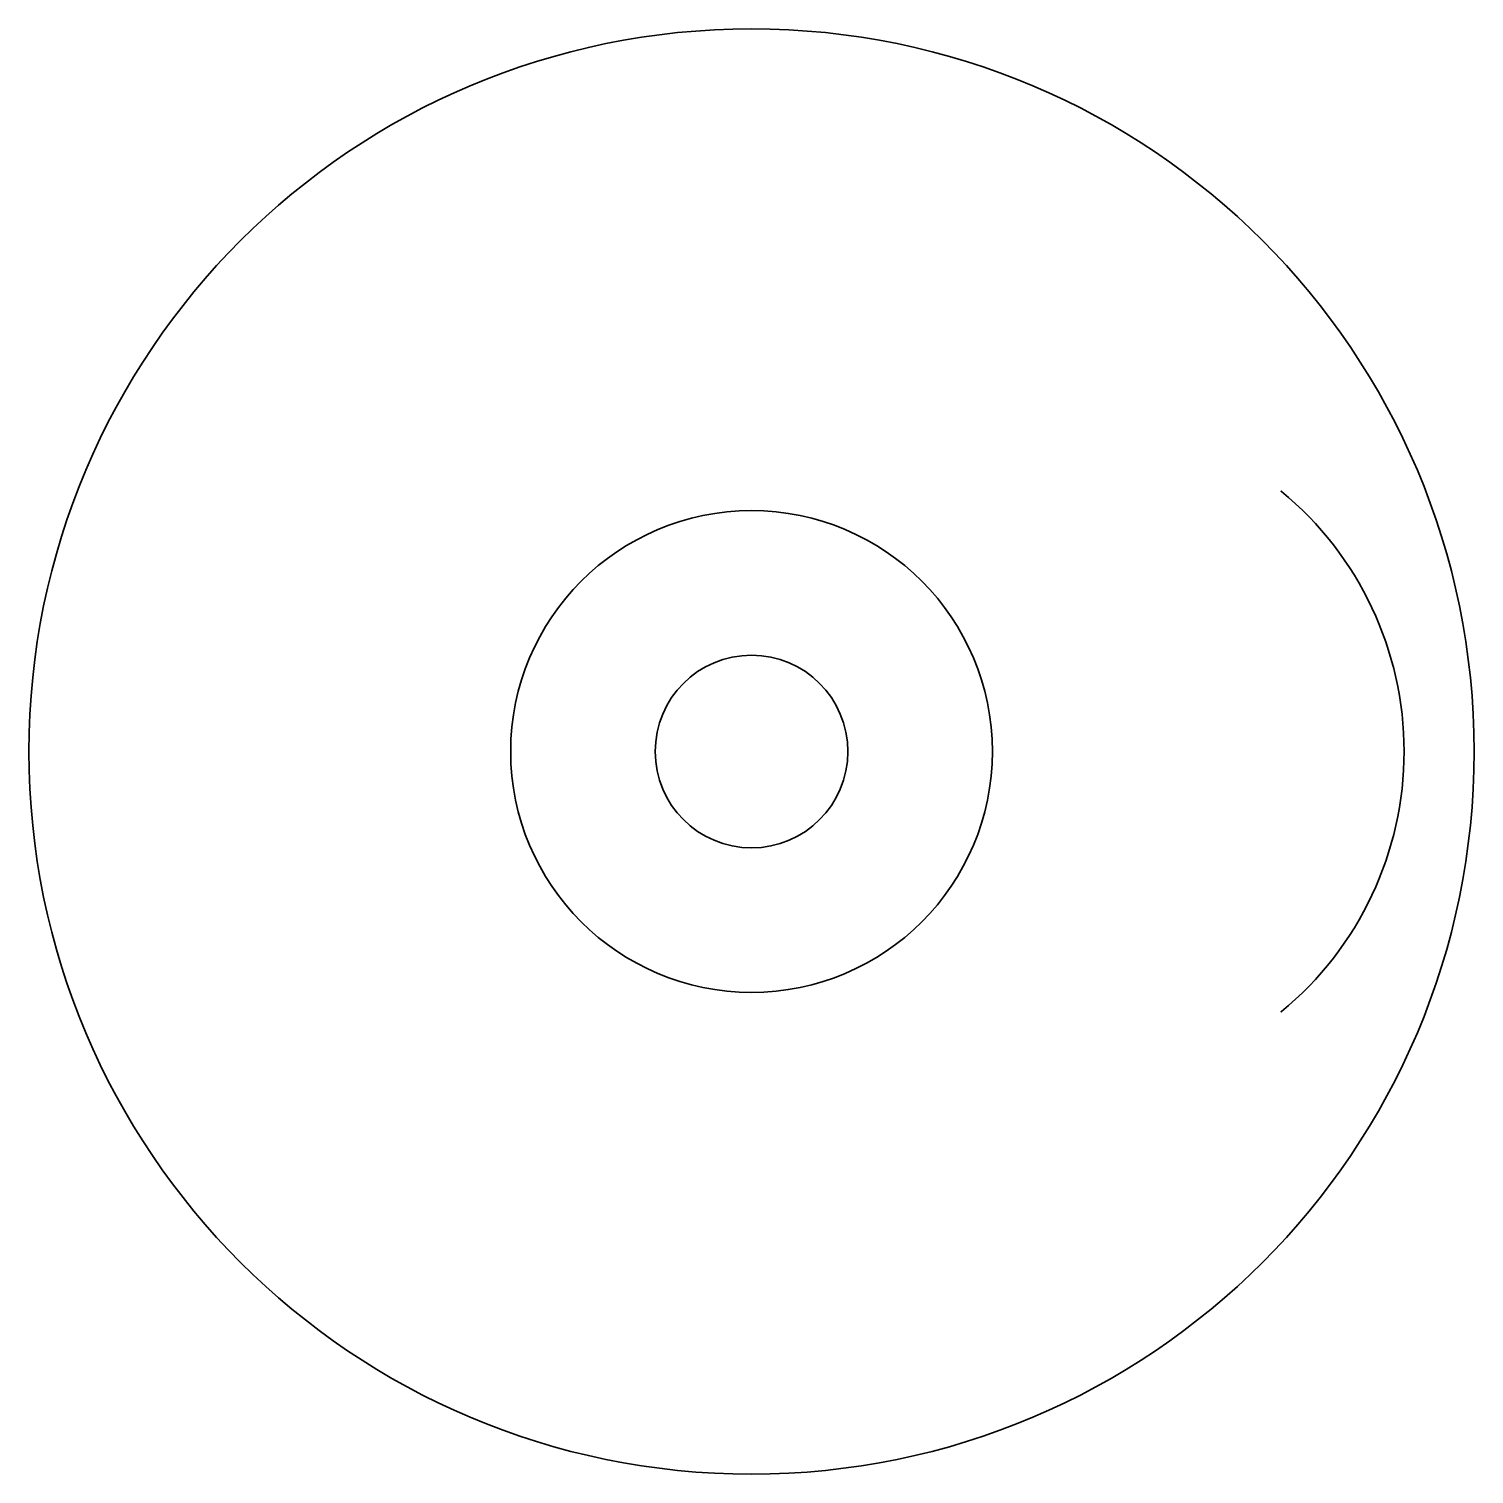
# Model space of a CAD drawing. Header units: millimetres. Extents: x 3100 to 3250, y 1522 to 1672.
import ezdxf

# ---------------------------------------------------------------- set-up
doc = ezdxf.new("R2010")
doc.units = ezdxf.units.MM

msp = doc.modelspace()

# ---------------------------------------------------------------- linework, layer by layer
at = {"lineweight": 30}
for radius in [75, 25, 10]:
    msp.add_circle((3174.86, 1597.47), radius, dxfattribs=at)
msp.add_arc((3207.59, 1597.47), 35, 309.5177, 50.4823, dxfattribs=at)
for p in [(3229.86, 1624.47), (3229.86, 1624.47), (3229.86, 1570.47)]:
    msp.add_point(p, dxfattribs=at)

doc.saveas('drawing.dxf')
